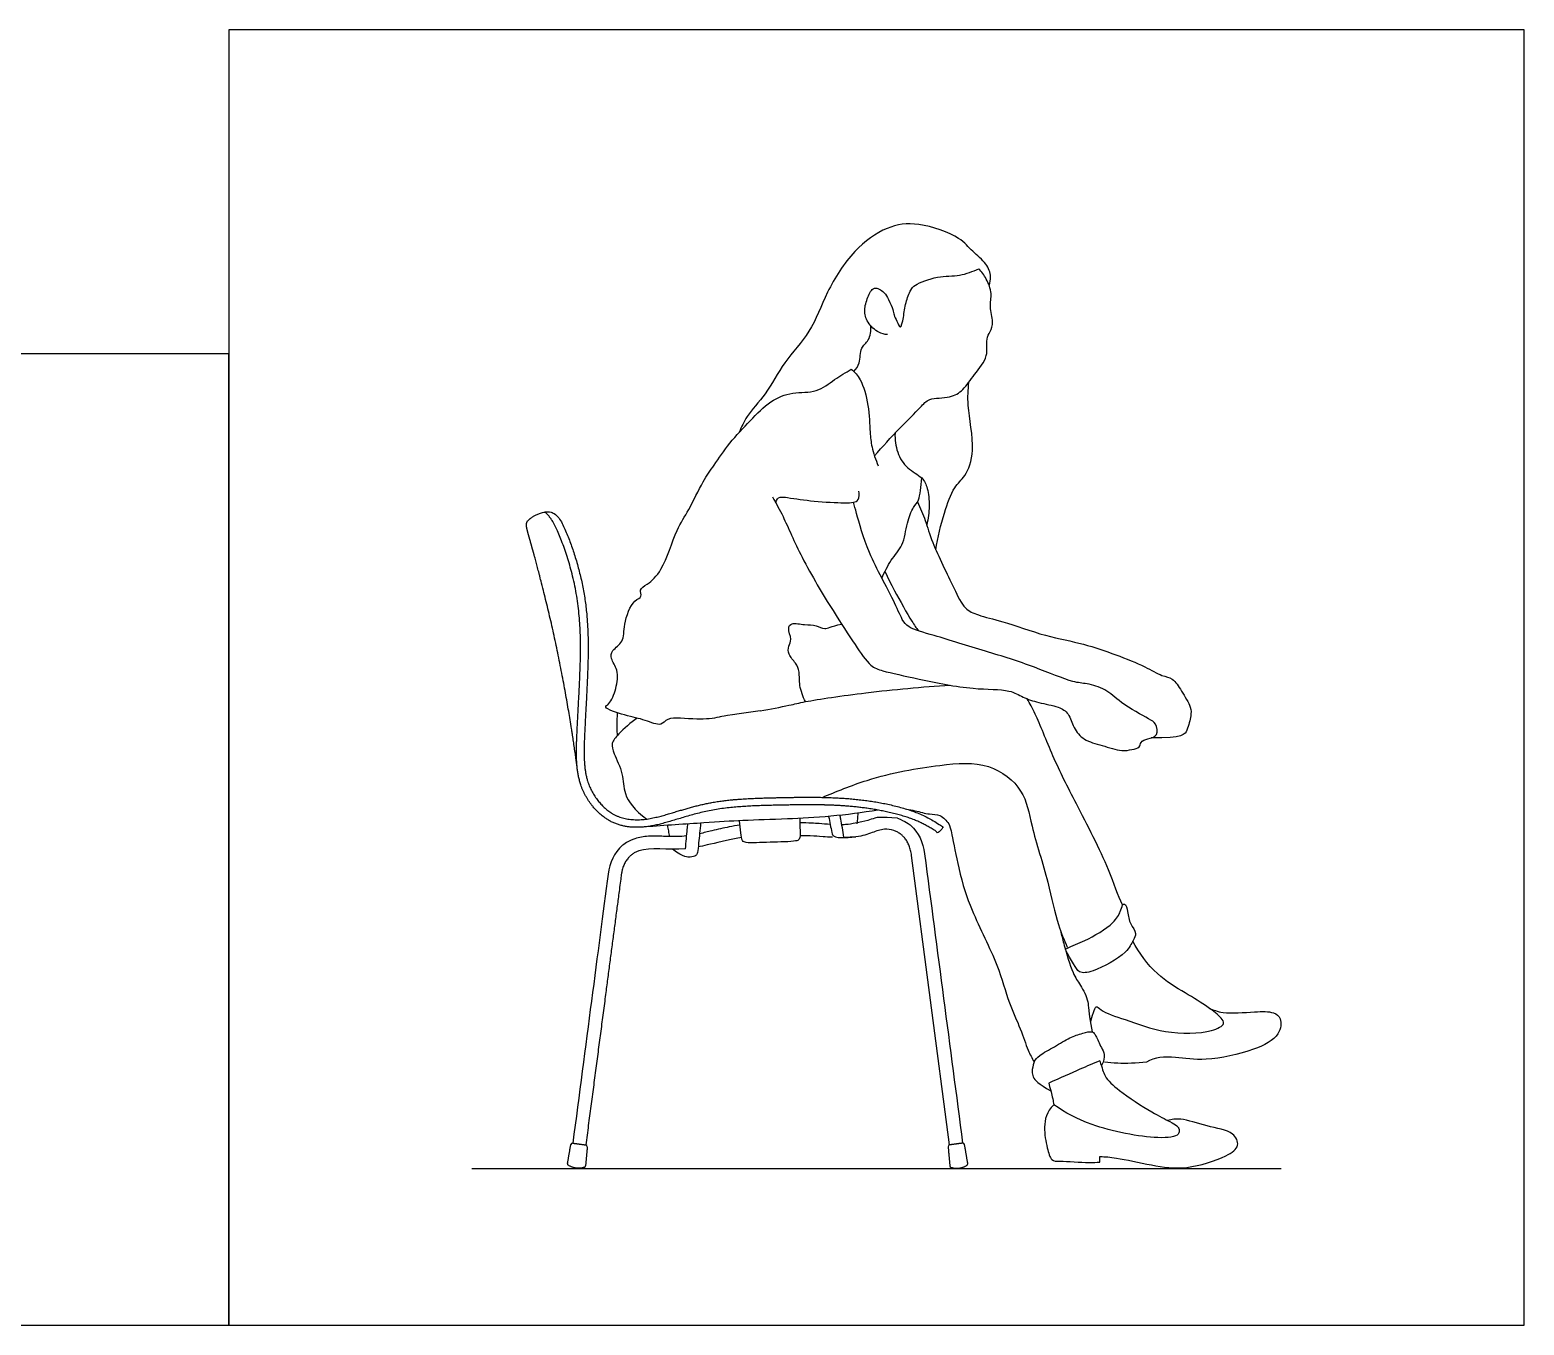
# Model space of a CAD drawing. Header units: millimetres. Extents: x 0 to 12.5, y -0.3 to 20.
# Drawn here: x 3.451 to 5.326, y 0.113 to 1.739 of the extents above; entities that cross this region are included whole.
import ezdxf

# ---------------------------------------------------------------- set-up
doc = ezdxf.new("R2010")
doc.units = ezdxf.units.MM
for name, color, linetype, true_color in [('AG-DIAGRAM', 7, 'Continuous', 0xfecc66), ('AG-FURNITURE', 7, 'Continuous', 0x66ccff), ('AG-PEOPLE', 7, 'Continuous', 0xfc6666), ('X-VPRT', 6, 'Continuous', 0xff00ff)]:
    doc.layers.add(name, color=color, linetype=linetype, true_color=true_color)

msp = doc.modelspace()

# ---------------------------------------------------------------- linework, layer by layer
at = {"layer": 'AG-DIAGRAM'}
msp.add_line((4.0054, 0.31), (5.0214, 0.31), dxfattribs=at)
at = {"layer": 'AG-FURNITURE'}
msp.add_lwpolyline([(4.6051, 0.3395), (4.5573, 0.7027)], dxfattribs=at)
for centre, start, end in [((4.1317, 0.3396), 82.5083, 170.2627), ((4.1482, 0.3374), 354.7493, 82.5083), ((4.6053, 0.3374), 97.4917, 185.2507), ((4.6218, 0.3396), 9.7373, 97.4917), ((4.1276, 0.3158), 170.2627, 237.6656), ((4.146, 0.3133), 287.0944, 354.7493), ((4.6075, 0.3133), 185.2507, 252.9056), ((4.6258, 0.3158), 302.3344, 9.7373)]:
    msp.add_arc(centre, 0.00211, start, end, dxfattribs=at)
msp.add_rational_spline([(4.1377, 0.8124), (4.1349, 0.8335), (4.1287, 0.8766), (4.1101, 0.9779), (4.0861, 1.0722), (4.0761, 1.1063), (4.0728, 1.1201), (4.0785, 1.1262), (4.0899, 1.1329), (4.1019, 1.1347), (4.1068, 1.1329), (4.1102, 1.1313), (4.1129, 1.129), (4.1149, 1.1262), (4.1149, 1.1261), (4.1175, 1.122), (4.1224, 1.1125), (4.1317, 1.0893), (4.1402, 1.0614), (4.1483, 1.023), (4.1518, 0.9831), (4.1512, 0.9394), (4.1492, 0.8992), (4.1473, 0.8643), (4.1459, 0.8335), (4.1469, 0.8115), (4.1504, 0.796), (4.1558, 0.7826), (4.1653, 0.7684), (4.1788, 0.7562), (4.1932, 0.7495), (4.207, 0.7474), (4.221, 0.7476), (4.2367, 0.7504), (4.2568, 0.7561), (4.2823, 0.7641), (4.3147, 0.7713), (4.3515, 0.7745), (4.3907, 0.7754), (4.4297, 0.7761), (4.4679, 0.7753), (4.5045, 0.7717), (4.5371, 0.7654), (4.5634, 0.7573), (4.5822, 0.748), (4.592, 0.7418), (4.5963, 0.739), (4.597, 0.7386), (4.5975, 0.7378), (4.591, 0.7311), (4.5804, 0.7381), (4.5555, 0.7526), (4.481, 0.7672), (4.3963, 0.7661), (4.3087, 0.7641), (4.2476, 0.7423), (4.2106, 0.7358), (4.1717, 0.7442), (4.136, 0.7886), (4.1365, 0.8517), (4.142, 0.9319), (4.1431, 1.0305), (4.1132, 1.1145), (4.1018, 1.1296), (4.0971, 1.1338)], [1, 1, 1, 1, 1, 1, 1, 1, 1, 1, 1, 1, 1, 1, 1, 1, 1, 1, 1, 1, 1, 1, 1, 1, 1, 1, 1, 1, 1, 1, 1, 1, 1, 1, 1, 1, 1, 1, 1, 1, 1, 1, 1, 1, 1, 1, 1, 0.948800195996, 0.948800195996, 1, 1, 1, 1, 1, 1, 1, 1, 1, 1, 1, 1, 1, 1, 1, 1], degree=3, knots=[0, 0, 0, 0, 0.457596, 1.043097, 1.622976, 1.97418, 2.105156, 2.271757, 2.487393, 2.591436, 2.591436, 2.591436, 2.627177, 2.627177, 2.627177, 2.628472, 2.674423, 2.732783, 2.874155, 2.960953, 3.118736, 3.267155, 3.390946, 3.515134, 3.611541, 3.693768, 3.731994, 3.767069, 3.835779, 3.898336, 3.945097, 3.989764, 4.034964, 4.0821, 4.147112, 4.239998, 4.345155, 4.473006, 4.603233, 4.730766, 4.857557, 4.979118, 5.092066, 5.184345, 5.248556, 5.29857, 5.29857, 5.29857, 5.341936, 5.341936, 5.341936, 5.684543, 6.180233, 6.716902, 7.255209, 7.711958, 8.056278, 8.403447, 8.815609, 9.263155, 9.776651, 10.362451, 10.899744, 11.084925, 11.084925, 11.084925, 11.084925], dxfattribs=at)
for points, degree, knots in [([(4.515, 0.7598), (4.4761, 0.7527), (4.4085, 0.7482), (4.3474, 0.747), (4.2966, 0.7436), (4.2476, 0.7404), (4.2232, 0.7386)], 3, [0.014746, 0.014746, 0.014746, 0.014746, 0.736535, 1.194629, 1.602718, 2.093809, 2.093809, 2.093809, 2.093809]), ([(4.4532, 0.7518), (4.4545, 0.745), (4.4572, 0.732), (4.4585, 0.7234), (4.4872, 0.7261)], 3, [0.026388, 0.026388, 0.026388, 0.026388, 0.756638, 1.320388, 1.320388, 1.320388, 1.320388]), ([(4.4724, 0.7254), (4.4712, 0.7336), (4.4692, 0.7446), (4.4679, 0.7516), (4.4676, 0.7532)], 3, [0, 0, 0, 0, 0.2832226, 0.3696024, 0.3696024, 0.3696024, 0.3696024]), ([(4.4891, 0.7425), (4.4893, 0.7443), (4.4897, 0.7482), (4.4902, 0.7532), (4.4904, 0.7559)], 3, [1.5897042, 1.5897042, 1.5897042, 1.5897042, 1.6743398, 1.766054, 1.766054, 1.766054, 1.766054]), ([(4.5396, 0.7494), (4.5185, 0.7513), (4.5117, 0.75), (4.5053, 0.7476), (4.5024, 0.7465)], 3, [0, 0, 0, 0, 0.0672463, 0.1251471, 0.1251471, 0.1251471, 0.1251471]), ([(4.2539, 0.7266), (4.2534, 0.7287), (4.2526, 0.7329), (4.2517, 0.7381), (4.2512, 0.7406)], 3, [1.5801727, 1.5801727, 1.5801727, 1.5801727, 1.6743398, 1.7535902, 1.7535902, 1.7535902, 1.7535902]), ([(4.2926, 0.7433), (4.2918, 0.7351), (4.29, 0.7194), (4.2892, 0.7068), (4.287, 0.702), (4.2791, 0.7004), (4.272, 0.7001), (4.2572, 0.7105)], 3, [0, 0, 0, 0, 0.401945, 0.683596, 0.849794, 1.067811, 1.338573, 1.338573, 1.338573, 1.338573]), ([(4.2737, 0.7111), (4.2743, 0.7192), (4.2755, 0.7321), (4.2763, 0.7402), (4.2765, 0.7423)], 3, [0, 0, 0, 0, 0.2832226, 0.3893813, 0.3893813, 0.3893813, 0.3893813]), ([(4.342, 0.7409), (4.3375, 0.7403), (4.3256, 0.7382), (4.3088, 0.7342), (4.2964, 0.7312), (4.2913, 0.7301)], 3, [0.6542713, 0.6542713, 0.6542713, 0.6542713, 0.6988407, 0.7726941, 0.8244268, 0.8244268, 0.8244268, 0.8244268]), ([(4.4172, 0.7493), (4.4173, 0.7444), (4.4172, 0.7331), (4.4177, 0.7226), (4.4111, 0.7204), (4.3969, 0.7198), (4.3631, 0.7188), (4.3503, 0.7182), (4.3441, 0.7209), (4.3434, 0.7311), (4.3418, 0.7412), (4.3414, 0.7463)], 3, [0.044293, 0.044293, 0.044293, 0.044293, 0.228366, 0.411786, 0.539875, 0.75843, 1.096659, 1.30128, 1.429911, 1.611768, 1.81324, 1.81324, 1.81324, 1.81324]), ([(4.4551, 0.7417), (4.4505, 0.742), (4.4428, 0.7426), (4.4301, 0.7434), (4.4221, 0.7436), (4.4172, 0.7436)], 3, [0.282355, 0.282355, 0.282355, 0.282355, 0.3279382, 0.3589047, 0.4068485, 0.4068485, 0.4068485, 0.4068485]), ([(4.5024, 0.7465), (4.48, 0.7415), (4.4754, 0.7414), (4.4708, 0.7414), (4.4698, 0.7414)], 3, [0.1251471, 0.1251471, 0.1251471, 0.1251471, 0.2095188, 0.234272, 0.234272, 0.234272, 0.234272]), ([(4.535, 0.7341), (4.5312, 0.7352), (4.5231, 0.7369), (4.5068, 0.7312), (4.4934, 0.726), (4.4778, 0.7254), (4.4724, 0.7254)], 3, [1.3728692, 1.3728692, 1.3728692, 1.3728692, 1.5696967, 1.7986389, 2.0624452, 2.193197, 2.193197, 2.193197, 2.193197]), ([(4.5396, 0.7494), (4.5491, 0.7461), (4.555, 0.7415), (4.556, 0.7407), (4.5662, 0.7319), (4.5718, 0.719), (4.5736, 0.7049), (4.5896, 0.5838), (4.6055, 0.4627), (4.6214, 0.3417)], 3, [1.621367, 1.621367, 1.621367, 1.621367, 1.631781, 1.631781, 1.631781, 1.74252, 1.74252, 1.74252, 2.913832, 2.913832, 2.913832, 2.913832]), ([(4.2101, 0.7238), (4.2027, 0.7218), (4.1951, 0.716), (4.1942, 0.7152), (4.1839, 0.7064), (4.1783, 0.6935), (4.1765, 0.6794), (4.1639, 0.5838), (4.148, 0.4627), (4.1321, 0.3417)], 3, [1.092736, 1.092736, 1.092736, 1.092736, 1.10315, 1.10315, 1.10315, 1.213889, 1.213889, 1.213889, 2.385201, 2.385201, 2.385201, 2.385201]), ([(4.2438, 0.7268), (4.2382, 0.727), (4.2268, 0.7274), (4.2155, 0.7256), (4.2101, 0.7238)], 3, [0.9811746, 0.9811746, 0.9811746, 0.9811746, 1.0362598, 1.0927362, 1.0927362, 1.0927362, 1.0927362]), ([(4.2751, 0.7272), (4.271, 0.7268), (4.2605, 0.7263), (4.2501, 0.7267), (4.2438, 0.7268)], 3, [0.8783531, 0.8783531, 0.8783531, 0.8783531, 0.9191034, 0.9811746, 0.9811746, 0.9811746, 0.9811746]), ([(4.344, 0.7251), (4.3257, 0.7219), (4.3056, 0.7169), (4.2929, 0.7141), (4.2896, 0.7134)], 3, [3.373726, 3.373726, 3.373726, 3.373726, 3.780918, 3.9452534, 3.9452534, 3.9452534, 3.9452534]), ([(4.4582, 0.7256), (4.4537, 0.7258), (4.4414, 0.7265), (4.4352, 0.7272), (4.4222, 0.7276), (4.4173, 0.7276)], 3, [2.3114456, 2.3114456, 2.3114456, 2.3114456, 2.4294086, 2.6613653, 2.7772508, 2.7772508, 2.7772508, 2.7772508]), ([(4.2151, 0.7086), (4.196, 0.7018), (4.1928, 0.6772), (4.1723, 0.5211), (4.1484, 0.3395)], 2, [5.40414, 5.40414, 5.40414, 5.568083, 5.568083, 6.769951, 6.769951, 6.769951])]:
    msp.add_open_spline(points, degree=degree, knots=knots, dxfattribs=at)
for points, degree in [([(4.5573, 0.7027), (4.5541, 0.7272), (4.535, 0.7341)], 2), ([(4.2737, 0.7111), (4.2508, 0.7091), (4.2296, 0.7134), (4.2151, 0.7086)], 3), ([(4.1255, 0.3161), (4.1276, 0.328), (4.1296, 0.3399)], 2), ([(4.132, 0.3417), (4.1402, 0.3406), (4.1485, 0.3395)], 2), ([(4.6215, 0.3417), (4.6132, 0.3406), (4.605, 0.3395)], 2), ([(4.6279, 0.3161), (4.6259, 0.328), (4.6238, 0.3399)], 2), ([(4.1503, 0.3372), (4.1492, 0.3252), (4.1481, 0.3131)], 2), ([(4.6032, 0.3372), (4.6043, 0.3252), (4.6054, 0.3131)], 2), ([(4.1466, 0.3113), (4.1359, 0.308), (4.1265, 0.314)], 2), ([(4.6069, 0.3113), (4.6175, 0.308), (4.627, 0.314)], 2)]:
    msp.add_open_spline(points, degree=degree, dxfattribs=at)
at = {"layer": 'AG-PEOPLE'}
msp.add_line((4.7938, 0.3178), (4.7938, 0.325), dxfattribs=at)
for points, knots in [([(4.6546, 1.4184), (4.6558, 1.4219), (4.6576, 1.4296), (4.6521, 1.4466), (4.6325, 1.4609), (4.6184, 1.4803), (4.5656, 1.4986), (4.5254, 1.493), (4.4826, 1.4626), (4.45, 1.4106), (4.432, 1.3591), (4.3964, 1.3229), (4.376, 1.2819), (4.3498, 1.2551), (4.3439, 1.2407), (4.3411, 1.2338)], [0, 0, 0, 0, 0.197658, 0.441064, 0.727786, 1.019602, 1.453065, 1.830998, 2.251918, 2.719155, 3.158302, 3.578415, 3.983662, 4.342901, 4.624045, 4.624045, 4.624045, 4.624045]), ([(4.5108, 1.2043), (4.521, 1.2159), (4.5406, 1.2379), (4.5683, 1.2642), (4.5786, 1.2776), (4.606, 1.2763), (4.6228, 1.2867), (4.6358, 1.3069), (4.6549, 1.3283), (4.65, 1.3507), (4.6565, 1.3601), (4.6607, 1.3727), (4.6544, 1.3915), (4.659, 1.4079), (4.6517, 1.4268), (4.6454, 1.4353), (4.6418, 1.4392)], [0, 0, 0, 0, 0.406537, 0.770396, 1.005231, 1.302612, 1.562692, 1.854784, 2.169099, 2.438586, 2.632493, 2.843529, 3.103199, 3.34697, 3.608128, 3.846577, 3.846577, 3.846577, 3.846577]), ([(4.5282, 1.4004), (4.5343, 1.3898), (4.5344, 1.3804), (4.5388, 1.3747), (4.5436, 1.3608), (4.5477, 1.3802), (4.5493, 1.3958), (4.556, 1.4129), (4.5615, 1.4196), (4.5907, 1.4309), (4.6175, 1.4292), (4.6341, 1.4357), (4.6418, 1.4392)], [0, 0, 0, 0, 0.226401, 0.411954, 0.599052, 0.825498, 1.103636, 1.366691, 1.552293, 1.898861, 2.237738, 2.5602, 2.5602, 2.5602, 2.5602]), ([(4.527, 1.3564), (4.5233, 1.3568), (4.5156, 1.3582), (4.501, 1.3713), (4.497, 1.3873), (4.5019, 1.4026), (4.5091, 1.4187), (4.5237, 1.4098), (4.527, 1.4038), (4.5282, 1.4004)], [0, 0, 0, 0, 0.199795, 0.456276, 0.692248, 0.935239, 1.157575, 1.372069, 1.567212, 1.567212, 1.567212, 1.567212]), ([(4.485, 1.31), (4.4877, 1.3134), (4.4936, 1.3202), (4.492, 1.3409), (4.5051, 1.3483), (4.5066, 1.3615), (4.5061, 1.3675)], [0, 0, 0, 0, 0.2145341, 0.4709237, 0.6876067, 0.9412097, 0.9412097, 0.9412097, 0.9412097]), ([(4.3674, 0.8841), (4.3227, 0.8781), (4.3149, 0.8756), (4.2882, 0.872), (4.2504, 0.8781), (4.2436, 0.8638), (4.2213, 0.8738), (4.2002, 0.8776), (4.1685, 0.8881), (4.1796, 0.8933), (4.1871, 0.9125), (4.19, 0.9353), (4.1791, 0.9491), (4.181, 0.9612), (4.1973, 0.9707), (4.195, 0.9929), (4.2069, 1.0235), (4.2201, 1.0267), (4.2148, 1.0371), (4.2274, 1.0437), (4.2461, 1.0606), (4.2615, 1.1126), (4.2779, 1.135), (4.295, 1.1727), (4.3096, 1.1923), (4.3287, 1.2214), (4.3547, 1.248), (4.3792, 1.2739), (4.4075, 1.2851), (4.4387, 1.2828), (4.4604, 1.3007), (4.4748, 1.3087), (4.4817, 1.3132)], [0, 0, 0, 0, 0.218556, 0.574905, 0.978375, 1.199656, 1.498835, 1.84701, 2.186456, 2.349198, 2.655137, 2.976764, 3.245961, 3.460481, 3.729275, 4.041674, 4.419651, 4.631647, 4.815745, 5.040924, 5.379057, 5.866118, 6.23404, 6.654727, 6.991819, 7.382191, 7.796987, 8.195039, 8.559076, 8.925741, 9.272872, 9.607315, 9.607315, 9.607315, 9.607315]), ([(4.4817, 1.3132), (4.4859, 1.3092), (4.4946, 1.3005), (4.5041, 1.2677), (4.505, 1.2343), (4.5069, 1.2156), (4.5121, 1.1993), (4.5156, 1.1917)], [0, 0, 0, 0, 0.247445, 0.593492, 0.93946, 1.198461, 1.496167, 1.496167, 1.496167, 1.496167]), ([(4.5878, 1.0863), (4.59, 1.1019), (4.5976, 1.1312), (4.6094, 1.1651), (4.626, 1.1788), (4.6383, 1.2117), (4.6262, 1.2677), (4.6285, 1.2868), (4.629, 1.2965)], [0, 0, 0, 0, 0.409889, 0.759342, 1.025586, 1.368702, 1.816119, 2.137982, 2.137982, 2.137982, 2.137982]), ([(4.5366, 1.2328), (4.5361, 1.2248), (4.5384, 1.2084), (4.5508, 1.1878), (4.5715, 1.1781), (4.5779, 1.1634), (4.5804, 1.141), (4.5783, 1.1253), (4.5763, 1.1176)], [0, 0, 0, 0, 0.293105, 0.581855, 0.857954, 1.087879, 1.368199, 1.660576, 1.660576, 1.660576, 1.660576]), ([(4.5201, 1.0507), (4.5235, 1.0584), (4.5306, 1.074), (4.5478, 1.0914), (4.5508, 1.1195), (4.5589, 1.1401), (4.5674, 1.1476), (4.5692, 1.1651), (4.57, 1.1766)], [0, 0, 0, 0, 0.327362, 0.643027, 0.987197, 1.285435, 1.505031, 1.806731, 1.806731, 1.806731, 1.806731]), ([(4.3827, 1.1527), (4.3879, 1.1437), (4.397, 1.1274), (4.4192, 1.0749), (4.458, 1.0104), (4.485, 0.9695), (4.505, 0.9399), (4.522, 0.9337), (4.569, 0.9237), (4.6321, 0.9103), (4.6792, 0.9121), (4.6969, 0.901), (4.7167, 0.8941), (4.7415, 0.8902), (4.7553, 0.8813), (4.7601, 0.8627), (4.7734, 0.8466), (4.7963, 0.8413), (4.8207, 0.8327), (4.8331, 0.8358), (4.8443, 0.8375), (4.8444, 0.8459), (4.8537, 0.8494), (4.8679, 0.852), (4.8642, 0.8696), (4.8545, 0.8742), (4.819, 0.8942), (4.8021, 0.912), (4.777, 0.9189), (4.7588, 0.9196), (4.7092, 0.941), (4.6511, 0.9589), (4.5884, 0.9782), (4.5539, 0.9876), (4.5446, 0.9991), (4.5344, 1.026), (4.5024, 1.0802), (4.4885, 1.1311), (4.4857, 1.1413), (4.4845, 1.146)], [0, 0, 0, 0, 0.306236, 0.753837, 1.278332, 1.70377, 2.043417, 2.28619, 2.692986, 3.187238, 3.58831, 3.849901, 4.121658, 4.420001, 4.651824, 4.906018, 5.170139, 5.460322, 5.760557, 5.975051, 6.158783, 6.30894, 6.490681, 6.698537, 6.91611, 7.111985, 7.48695, 7.793218, 8.081992, 8.335779, 8.762381, 9.243098, 9.731509, 10.075546, 10.287818, 10.597637, 11.083294, 11.512188, 11.739743, 11.739743, 11.739743, 11.739743]), ([(4.3869, 1.1454), (4.3884, 1.1541), (4.4035, 1.1516), (4.4344, 1.1469), (4.4715, 1.1452), (4.484, 1.1454), (4.4916, 1.1483), (4.4922, 1.1566), (4.4913, 1.16)], [0.003061, 0.003061, 0.003061, 0.003061, 0.316229, 0.748598, 1.203673, 1.461886, 1.65381, 1.897823, 1.897823, 1.897823, 1.897823]), ([(4.5648, 1.1467), (4.5682, 1.1389), (4.5755, 1.1222), (4.5824, 1.0949), (4.6104, 1.0394), (4.6225, 1.0123), (4.6419, 1.0035), (4.6731, 0.9967), (4.7253, 0.9774), (4.7729, 0.9693), (4.813, 0.9549), (4.8497, 0.941), (4.8704, 0.9277), (4.8861, 0.9259), (4.896, 0.9091), (4.9085, 0.8895), (4.9082, 0.8778), (4.9037, 0.8602), (4.8981, 0.8495), (4.8582, 0.8502)], [0, 0, 0, 0, 0.357386, 0.739078, 1.298045, 1.678861, 1.982548, 2.380364, 2.909646, 3.404855, 3.866689, 4.30984, 4.655799, 4.918894, 5.225075, 5.563401, 5.799755, 6.101435, 6.37927, 6.37927, 6.37927, 6.37927]), ([(4.5239, 1.059), (4.5278, 1.0509), (4.5351, 1.036), (4.5572, 0.9965), (4.563, 0.9887), (4.5659, 0.9847)], [0, 0, 0, 0, 0.3102927, 0.703441, 0.9335371, 0.9335371, 0.9335371, 0.9335371]), ([(4.4241, 0.8958), (4.4209, 0.9022), (4.4158, 0.9156), (4.4172, 0.9329), (4.4124, 0.9445), (4.4021, 0.9545), (4.4025, 0.9658), (4.4076, 0.9739), (4.4011, 0.9877), (4.407, 0.9957), (4.4235, 0.9916), (4.4373, 0.9926), (4.4481, 0.9853), (4.4556, 0.99), (4.4695, 0.9932)], [0, 0, 0, 0, 0.30823, 0.580597, 0.812224, 1.058407, 1.269095, 1.468928, 1.715775, 1.893009, 2.156638, 2.408908, 2.634943, 2.848323, 2.848323, 2.848323, 2.848323]), ([(4.3674, 0.8841), (4.3794, 0.8863), (4.4045, 0.8912), (4.4247, 0.8966), (4.5053, 0.9084), (4.5704, 0.9144), (4.6057, 0.9165)], [0, 0, 0, 0, 0.361042, 0.635804, 1.158281, 1.772103, 1.772103, 1.772103, 1.772103]), ([(4.1881, 0.8531), (4.1879, 0.8594), (4.1879, 0.8721), (4.1881, 0.8786), (4.1882, 0.8818)], [0, 0, 0, 0, 0.2596071, 0.4454907, 0.4454907, 0.4454907, 0.4454907]), ([(4.8221, 0.6408), (4.8161, 0.6525), (4.8054, 0.6882), (4.7635, 0.7686), (4.7353, 0.8239), (4.7137, 0.8801), (4.7059, 0.8931), (4.7024, 0.8994)], [9.051456, 9.051456, 9.051456, 9.051456, 9.452204, 10.026455, 10.519409, 10.973134, 11.254575, 11.254575, 11.254575, 11.254575]), ([(4.2131, 0.8751), (4.2045, 0.8698), (4.1905, 0.8561), (4.1794, 0.8437), (4.1839, 0.8297), (4.1959, 0.8055), (4.1954, 0.7786), (4.2092, 0.7598), (4.2252, 0.7485)], [0, 0, 0, 0, 0.341613, 0.580539, 0.803737, 1.123986, 1.420614, 1.786348, 1.786348, 1.786348, 1.786348]), ([(4.4454, 0.7757), (4.4622, 0.7827), (4.5131, 0.8037), (4.5896, 0.8165), (4.6542, 0.8218), (4.7002, 0.7857), (4.707, 0.7388), (4.7292, 0.6712), (4.7394, 0.6182), (4.7487, 0.5969), (4.7527, 0.5878)], [3.559991, 3.559991, 3.559991, 3.559991, 3.925636, 4.509129, 4.972913, 5.397371, 5.803457, 6.308188, 6.735578, 7.030338, 7.030338, 7.030338, 7.030338]), ([(4.5509, 0.761), (4.5546, 0.7604), (4.5657, 0.7582), (4.5787, 0.754), (4.593, 0.7545), (4.5991, 0.7482), (4.6048, 0.7428), (4.6074, 0.7326), (4.6181, 0.6755), (4.6338, 0.6286), (4.6665, 0.5663), (4.678, 0.5199), (4.6945, 0.4853), (4.7029, 0.4584), (4.7084, 0.4485), (4.7111, 0.4436)], [1.442468, 1.442468, 1.442468, 1.442468, 1.562677, 1.821108, 2.037014, 2.206557, 2.369854, 2.556793, 2.790155, 3.144724, 3.650277, 4.064575, 4.393414, 4.704426, 4.947843, 4.947843, 4.947843, 4.947843]), ([(4.7503, 0.5852), (4.7602, 0.59), (4.7744, 0.5948), (4.8114, 0.616), (4.8193, 0.6319), (4.8214, 0.638), (4.8221, 0.6408), (4.8229, 0.6413), (4.8258, 0.6436), (4.829, 0.631), (4.8307, 0.6168), (4.8411, 0.6051), (4.8345, 0.5955), (4.8277, 0.5789), (4.7867, 0.5564), (4.7671, 0.5543), (4.7608, 0.5672), (4.7534, 0.5783), (4.7505, 0.5846)], [-0.165721, -0.165721, -0.165721, -0.165721, 0.137997, 0.541017, 0.798457, 0.983812, 0.983812, 0.983812, 1.090206, 1.28974, 1.539613, 1.768928, 1.959015, 2.222181, 2.64891, 2.907595, 3.125136, 3.409868, 3.409868, 3.409868, 3.409868]), ([(4.7447, 0.6064), (4.7461, 0.6008), (4.7488, 0.5904), (4.7589, 0.5544), (4.7691, 0.5408), (4.7804, 0.5197), (4.7791, 0.5083), (4.784, 0.4813)], [0, 0, 0, 0, 0.335164, 0.820094, 1.167887, 1.554015, 1.868707, 1.868707, 1.868707, 1.868707]), ([(4.7823, 0.4932), (4.7829, 0.4974), (4.7852, 0.5044), (4.7887, 0.5158), (4.7958, 0.5062), (4.8282, 0.4963), (4.8742, 0.4784), (4.9313, 0.4791), (4.9517, 0.4908), (4.9456, 0.4999), (4.9289, 0.5134), (4.9001, 0.5306), (4.8635, 0.5524), (4.8429, 0.5802), (4.8349, 0.5953)], [0, 0, 0, 0, 0.212218, 0.384035, 0.543368, 0.884022, 1.317752, 1.769655, 2.020095, 2.181356, 2.455209, 2.802867, 3.19227, 3.618429, 3.618429, 3.618429, 3.618429]), ([(4.9306, 0.5114), (4.9363, 0.5089), (4.9479, 0.5034), (4.9873, 0.5067), (5.0112, 0.5073), (5.0224, 0.4986), (5.02, 0.4745), (4.9856, 0.4571), (4.9267, 0.4436), (4.8844, 0.4507), (4.8626, 0.4501), (4.8521, 0.4433), (4.8402, 0.4419), (4.8162, 0.4414), (4.8051, 0.4426), (4.7996, 0.4433)], [0, 0, 0, 0, 0.257044, 0.631148, 0.922022, 1.122524, 1.382624, 1.741892, 2.209082, 2.599124, 3.087631, 3.087631, 3.087631, 3.444977, 3.688386, 3.688386, 3.688386, 3.688386]), ([(4.7111, 0.4436), (4.7132, 0.4465), (4.7175, 0.4528), (4.7376, 0.4625), (4.7553, 0.4746), (4.7712, 0.4794), (4.7846, 0.4831), (4.7893, 0.4757), (4.7946, 0.4618), (4.8022, 0.4509), (4.7956, 0.4391)], [0, 0, 0, 0, 0.224088, 0.544677, 0.867619, 1.151281, 1.389036, 1.57083, 1.846447, 2.115334, 2.115334, 2.115334, 2.115334]), ([(4.7111, 0.4436), (4.7079, 0.4332), (4.7086, 0.4245), (4.7163, 0.4159), (4.7322, 0.4075)], [0, 0, 0, 0, 0.4278987, 0.9202332, 0.9202332, 0.9202332, 0.9202332]), ([(4.7936, 0.4449), (4.7852, 0.4415), (4.7684, 0.4345), (4.7437, 0.4235), (4.7295, 0.4168)], [0, 0, 0, 0, 0.3109346, 0.6909523, 0.6909523, 0.6909523, 0.6909523]), ([(4.7936, 0.4449), (4.7966, 0.4357), (4.7992, 0.424), (4.8182, 0.4066), (4.8577, 0.3807), (4.8806, 0.3694), (4.8904, 0.3639), (4.8928, 0.3606), (4.8935, 0.357), (4.8935, 0.3503), (4.8624, 0.3455), (4.7807, 0.362), (4.7508, 0.38), (4.7357, 0.3899)], [0, 0, 0, 0, 0.232184, 0.549445, 0.98561, 1.303862, 1.503455, 1.649906, 1.649906, 1.806968, 2.125321, 2.699352, 3.159922, 3.159922, 3.159922, 3.159922]), ([(4.7295, 0.4168), (4.7328, 0.405), (4.7348, 0.3968), (4.7354, 0.3924), (4.7357, 0.3899)], [0, 0, 0, 0, 0.336709, 0.6159064, 0.6159064, 0.6159064, 0.6159064]), ([(4.7357, 0.3899), (4.7267, 0.381), (4.7222, 0.3606), (4.7272, 0.3372), (4.732, 0.3187), (4.7441, 0.3195), (4.7803, 0.3169), (4.789, 0.3176), (4.7938, 0.3178)], [0, 0, 0, 0, 0.322801, 0.659593, 0.920939, 1.132839, 1.52542, 1.774131, 1.774131, 1.774131, 1.774131]), ([(4.7938, 0.325), (4.8007, 0.3246), (4.8149, 0.3238), (4.8599, 0.3133), (4.9016, 0.3074), (4.9506, 0.3234), (4.9704, 0.3373), (4.9612, 0.3575), (4.9277, 0.362), (4.896, 0.3739), (4.884, 0.3714), (4.8786, 0.3703)], [0, 0, 0, 0, 0.272541, 0.670719, 1.068172, 1.493849, 1.760001, 1.994406, 2.339212, 2.68664, 2.93071, 2.93071, 2.93071, 2.93071])]:
    msp.add_open_spline(points, degree=3, knots=knots, dxfattribs=at)
at = {"layer": 'X-VPRT'}
for points in [[(3.7006, 1.7389), (3.7006, 0.1133), (5.3262, 0.1133), (5.3262, 1.7389)], [(0.043, 1.3325), (0.043, 0.1133), (3.7006, 0.1133), (3.7006, 1.3325)]]:
    msp.add_lwpolyline(points, close=True, dxfattribs=at)

doc.saveas('drawing.dxf')
